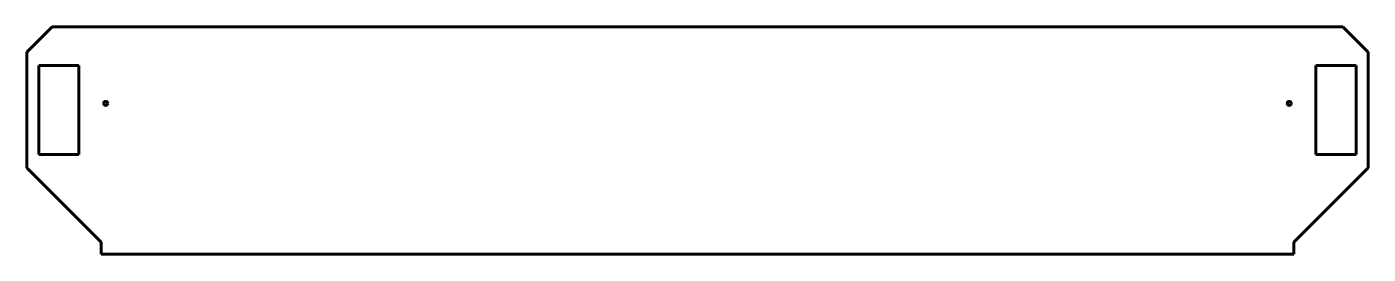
# Model space of a CAD drawing. Header units: millimetres. Extents: x -32 to 971, y -41 to 129.
import ezdxf

# ---------------------------------------------------------------- set-up
doc = ezdxf.new("R2010")
doc.units = ezdxf.units.MM
for name, pattern in [('K5LT32782', [0]), ('K5LT32783', [0]), ('K5LT32784', [0])]:
    doc.linetypes.add(name, pattern=pattern)
doc.layers.add('Системный слой', color=7, linetype='Continuous')

msp = doc.modelspace()

# ---------------------------------------------------------------- linework, layer by layer
at = {"layer": 'Системный слой', "color": 18, "linetype": 'K5LT32782', "lineweight": 60, "true_color": 0x000000}
for p, q in [((-13.4, 129.3), (-32.4, 110.3)), ((-32.4, 110.3), (-32.4, 23.8)), ((-23.4, 100.3), (6.6, 100.3)), ((-23.4, 100.3), (-23.4, 33.8)), ((6.6, 33.8), (6.6, 100.3)), ((6.6, 33.8), (-23.4, 33.8)), ((-32.4, 23.8), (23.1, -31.7)), ((23.1, -31.7), (23.1, -40.7))]:
    msp.add_line(p, q, dxfattribs=at)
at = {"layer": 'Системный слой', "color": 3, "linetype": 'K5LT32784', "lineweight": 60, "true_color": 0x00ff00}
for p, q in [((-13.4, 129.3), (951.7, 129.3)), ((23.1, -40.7), (915.2, -40.7))]:
    msp.add_line(p, q, dxfattribs=at)
at = {"layer": 'Системный слой', "color": 5, "linetype": 'K5LT32783', "lineweight": 60, "true_color": 0x0000ff}
for p, q in [((951.7, 129.3), (970.7, 110.3)), ((970.7, 110.3), (970.7, 23.8)), ((931.7, 33.8), (931.7, 100.3)), ((931.7, 100.3), (961.7, 100.3)), ((961.7, 33.8), (961.7, 100.3)), ((931.7, 33.8), (961.7, 33.8)), ((970.7, 23.8), (915.2, -31.7)), ((915.2, -31.7), (915.2, -40.7))]:
    msp.add_line(p, q, dxfattribs=at)
at = {"layer": 'Системный слой', "color": 18, "linetype": 'K5LT32782', "lineweight": 60, "true_color": 0x000000}
msp.add_circle((26.6, 72), 1.5, dxfattribs=at)
at = {"layer": 'Системный слой', "color": 5, "linetype": 'K5LT32783', "lineweight": 60, "true_color": 0x0000ff}
msp.add_circle((911.7, 72), 1.5, dxfattribs=at)

doc.saveas('drawing.dxf')
